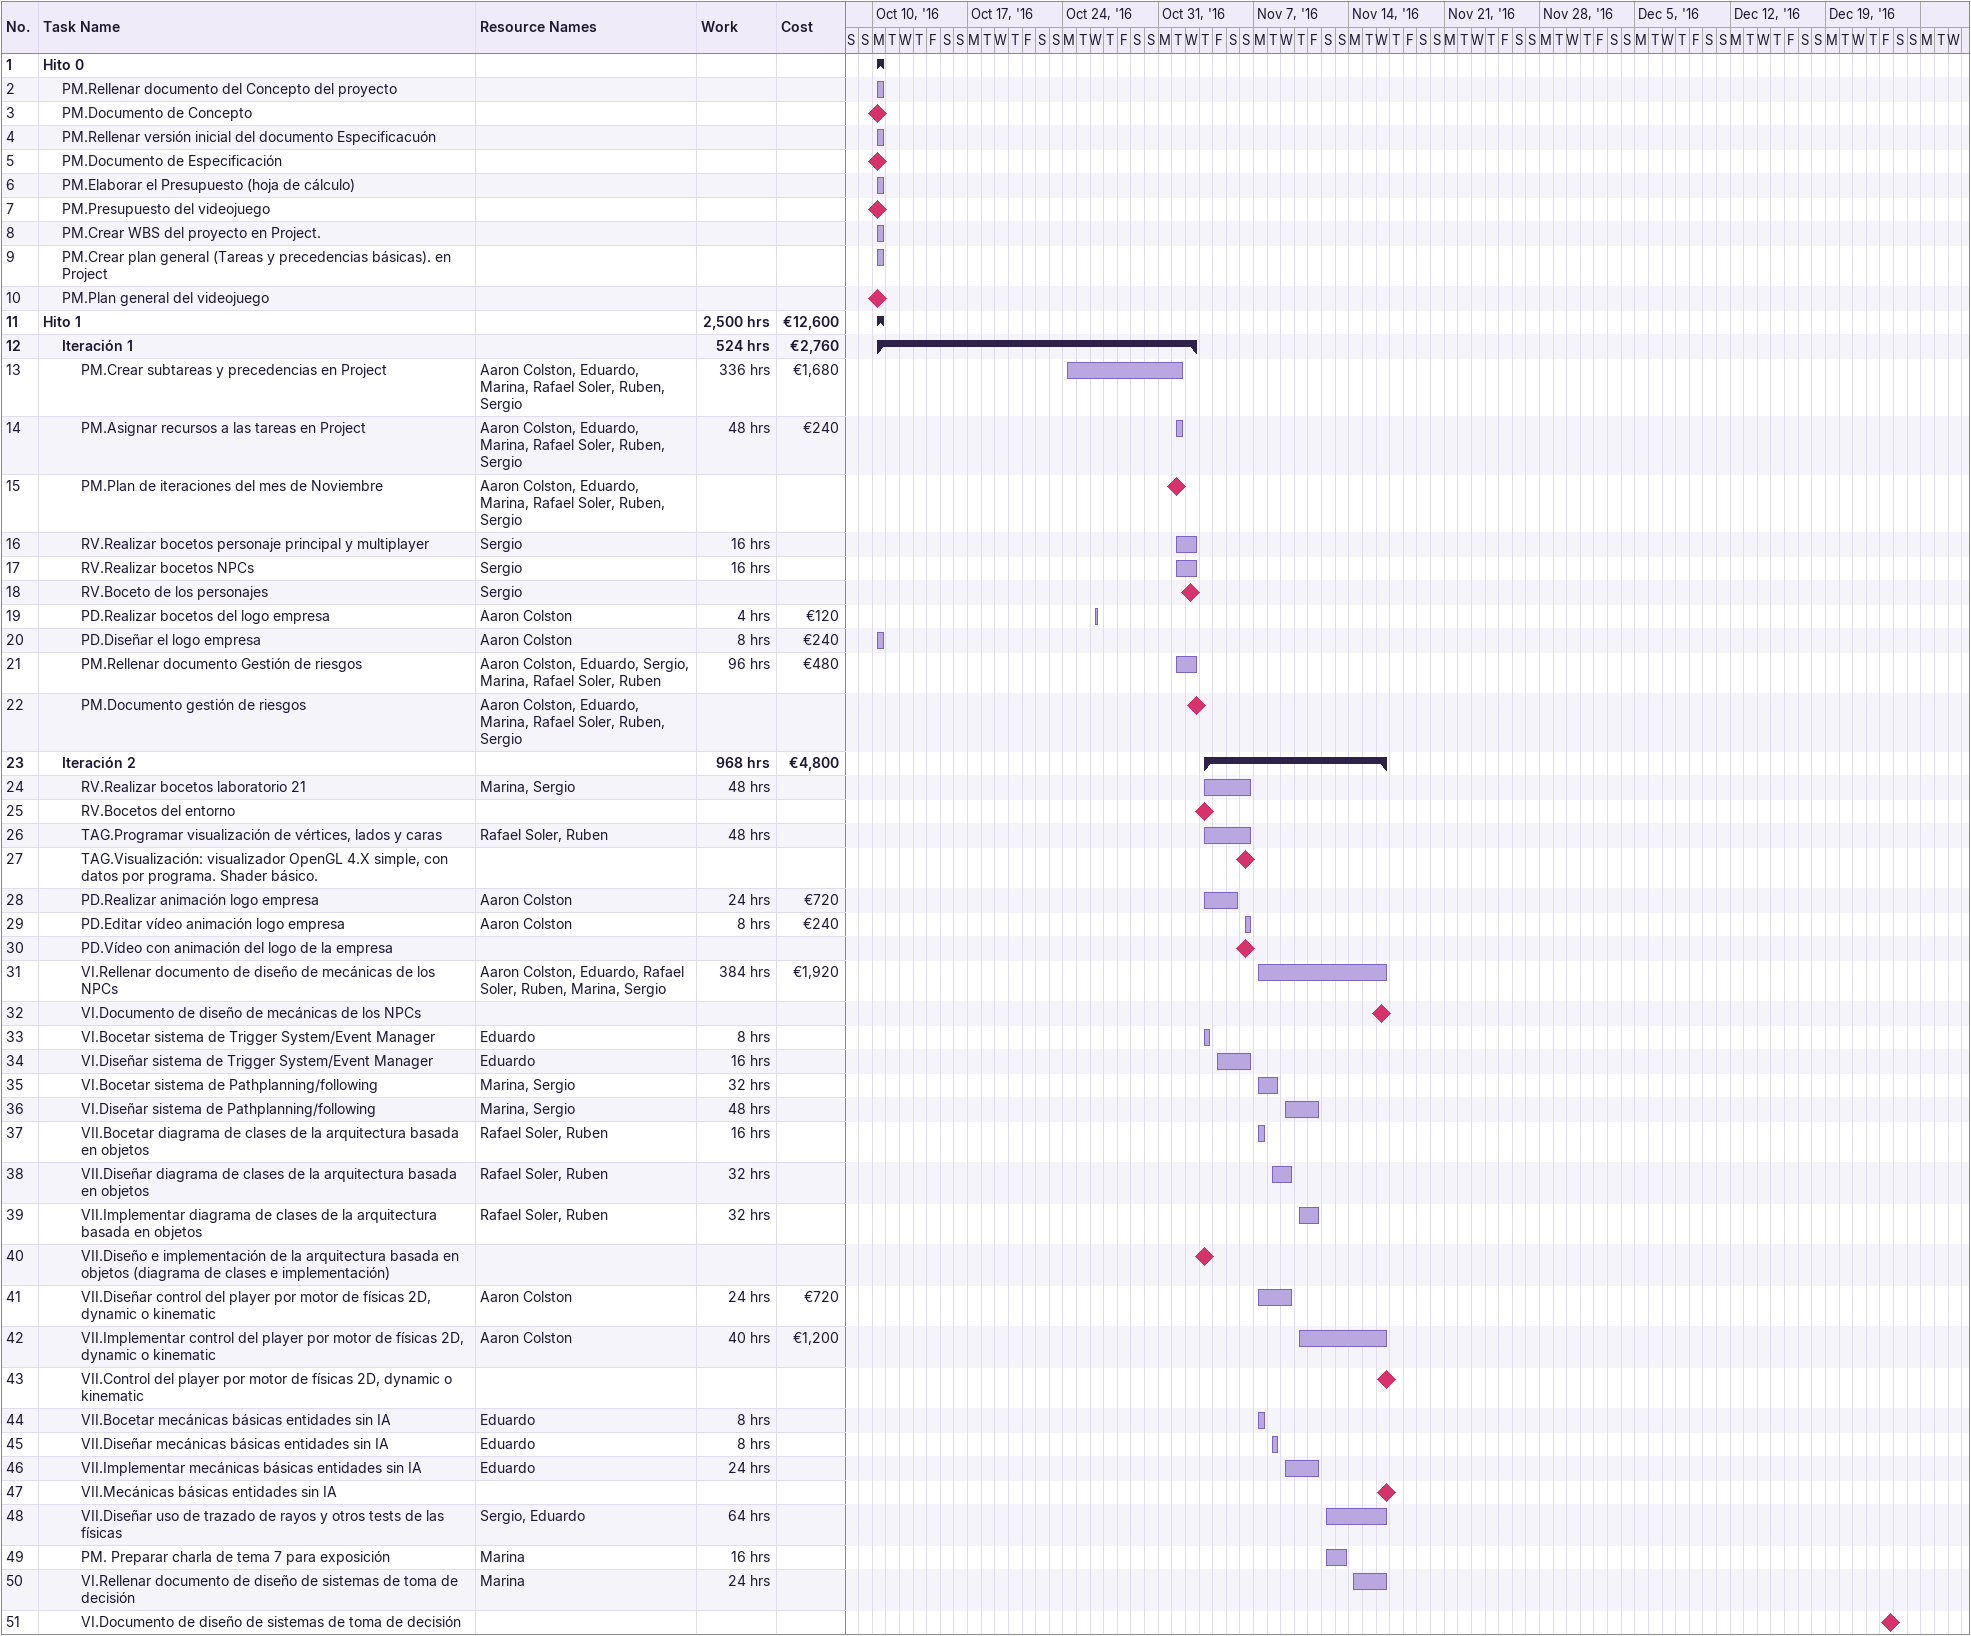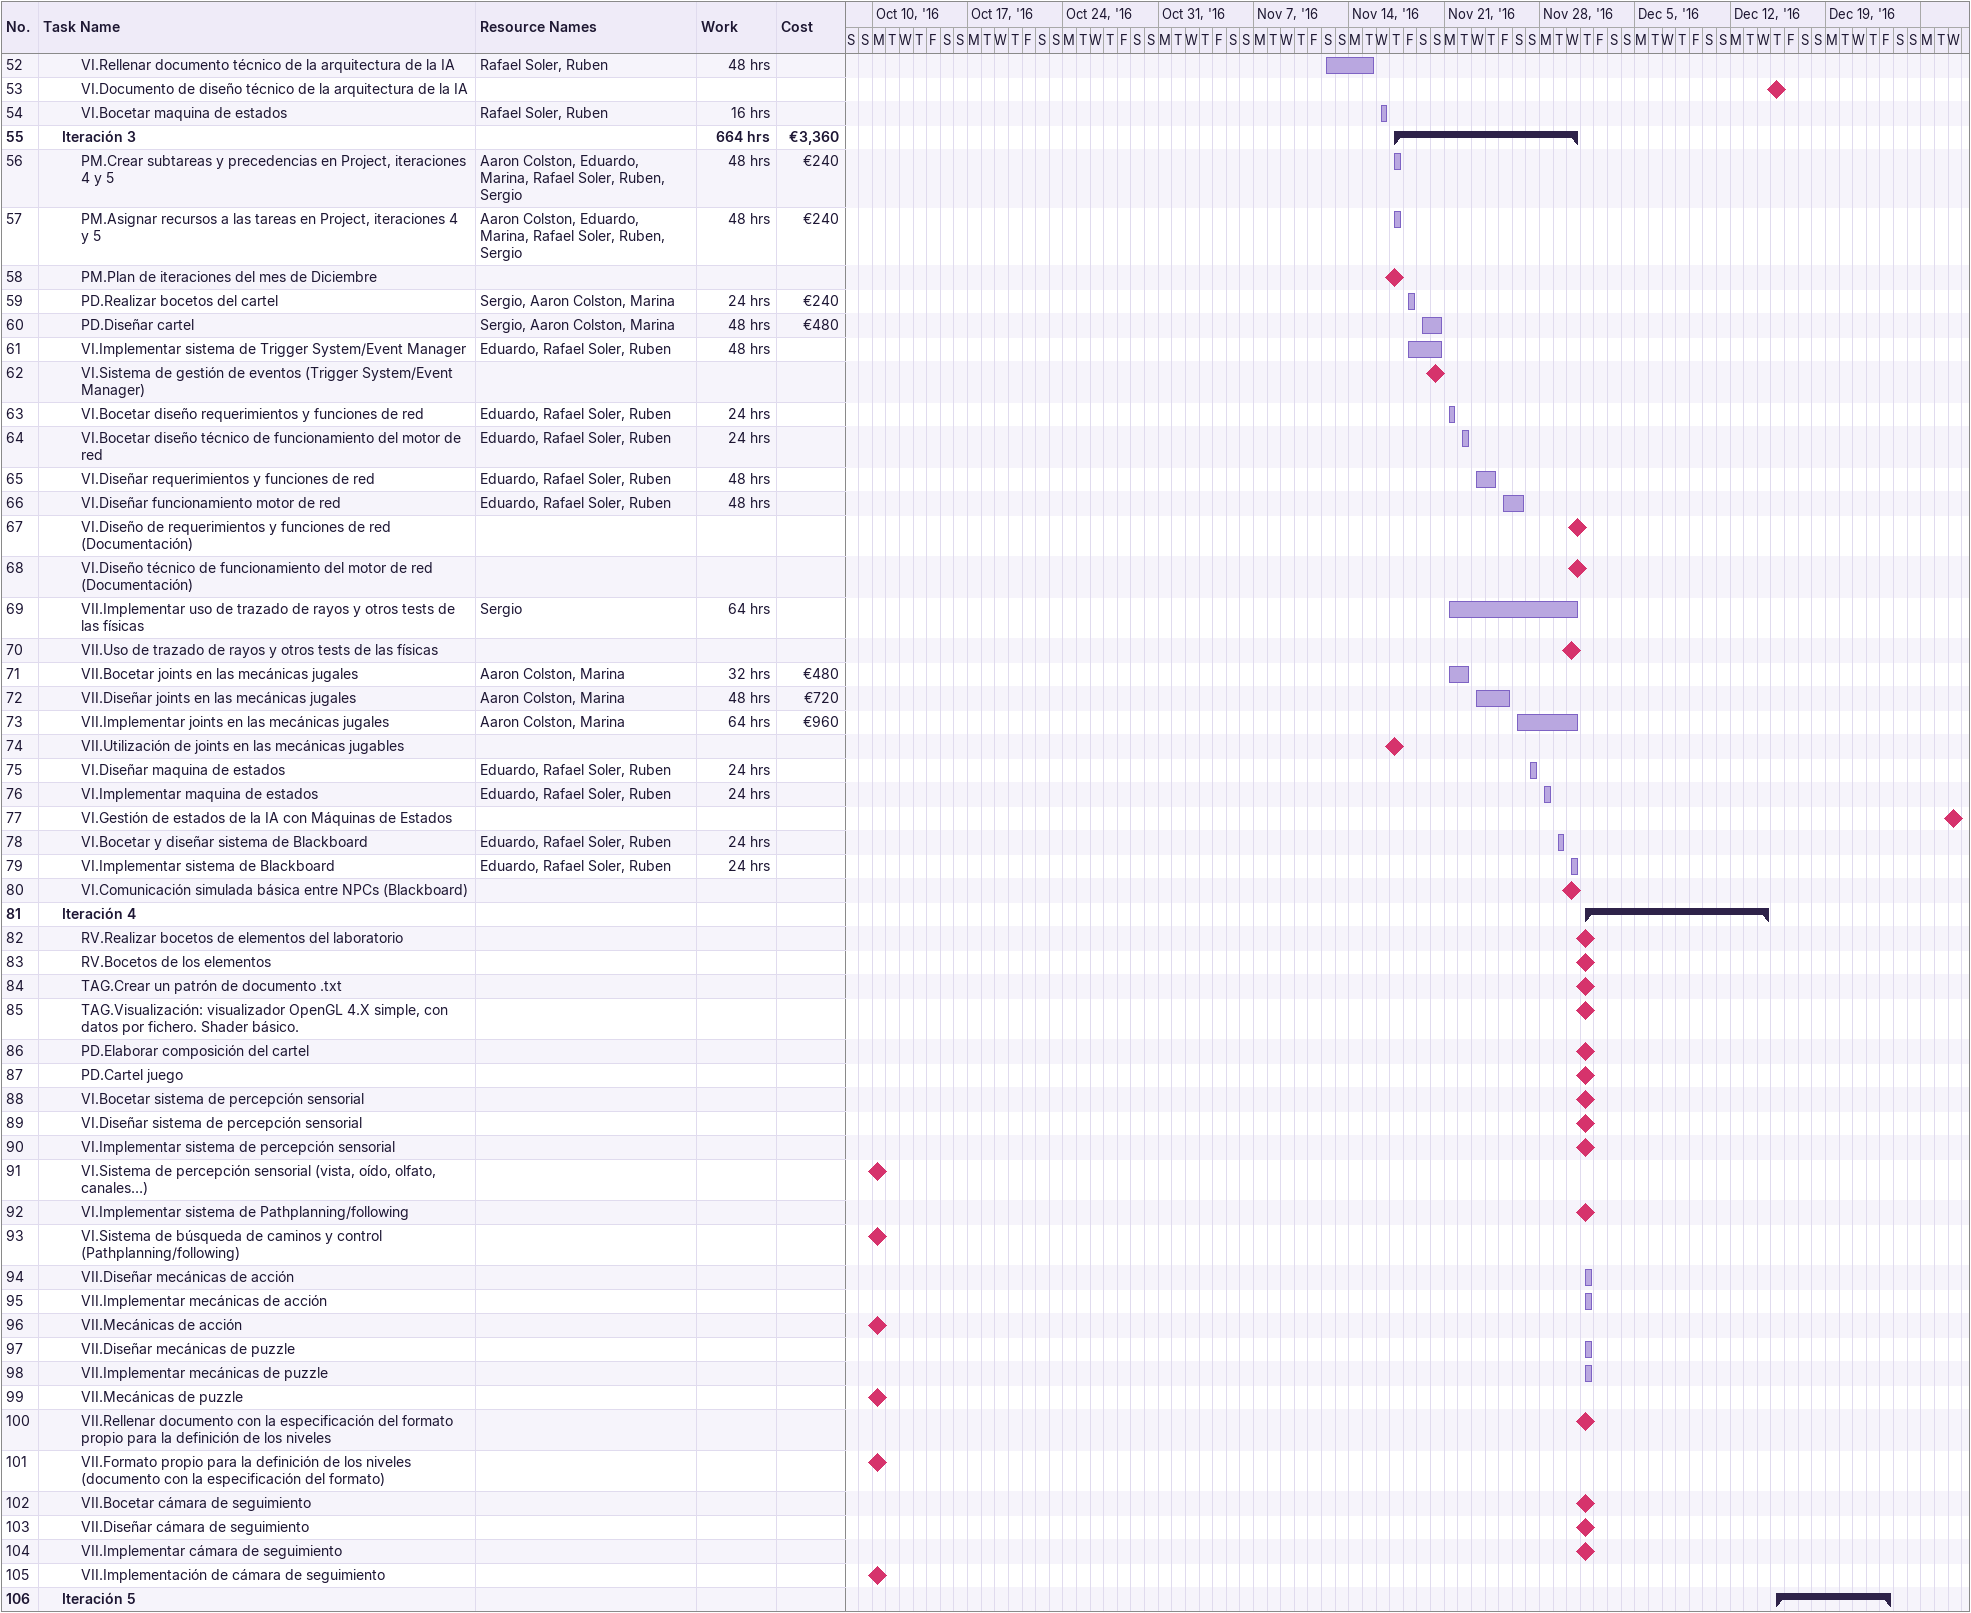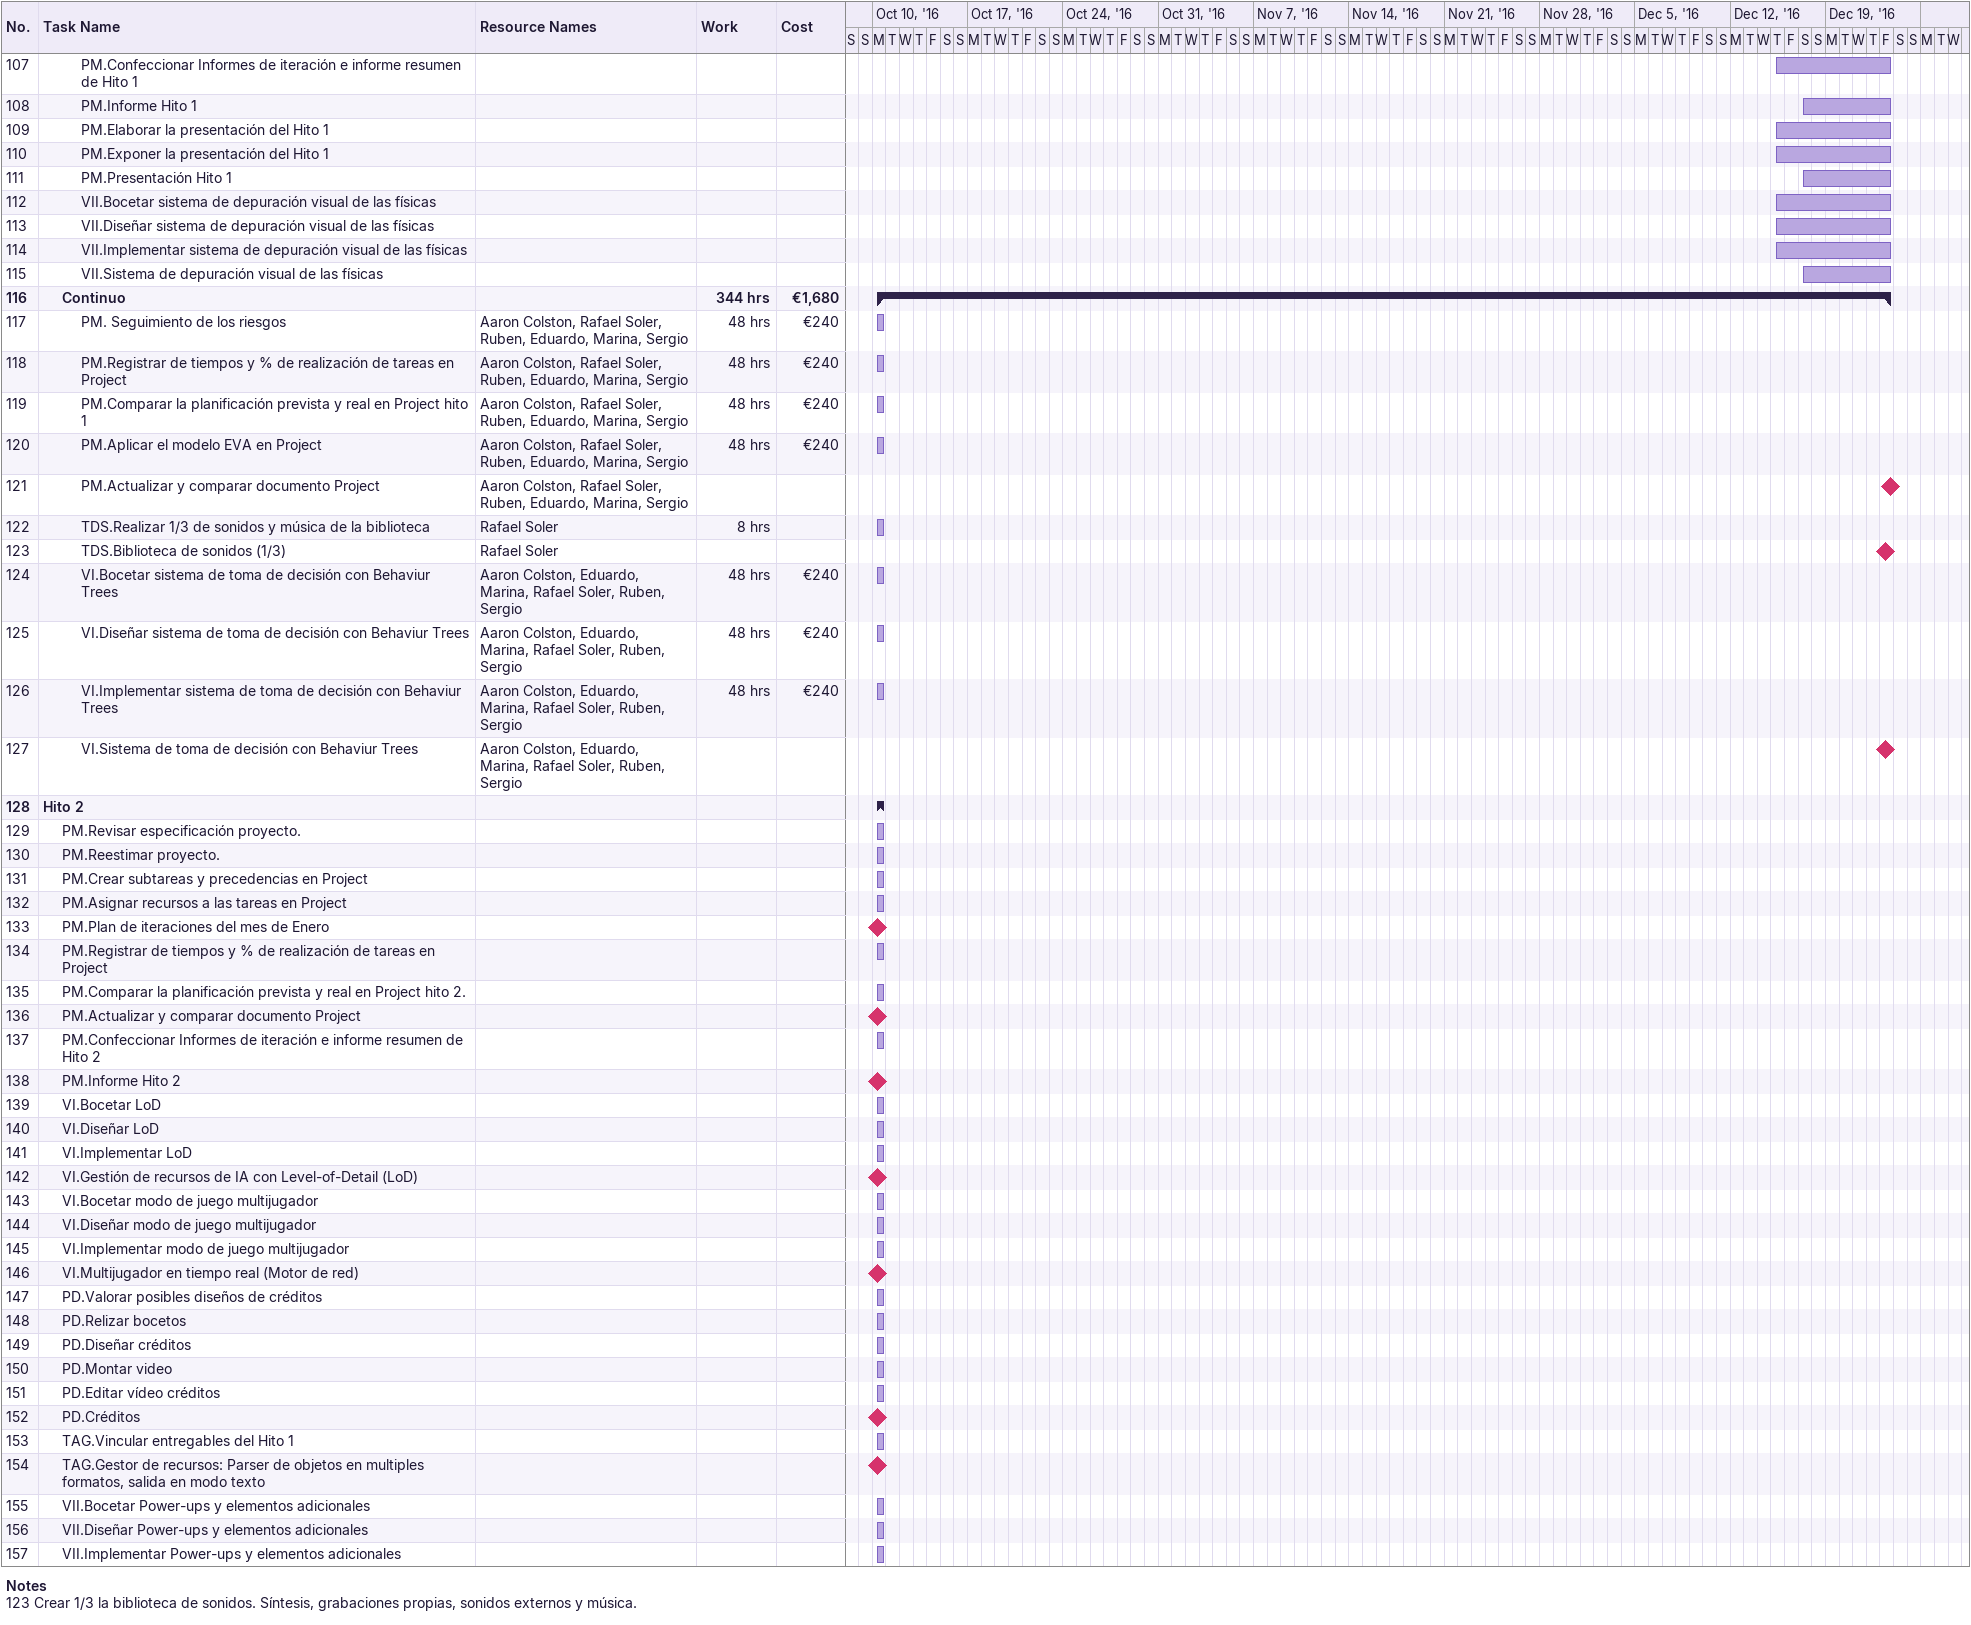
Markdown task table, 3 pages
| ID | Level | Task | Start | Finish | Resources | Work (h) | Cost (€) |
|---|---|---|---|---|---|---|---|
| 1 | 1 | **Hito 0** | 2016-10-10 | 2016-10-10 |  |  |  |
| 2 | 2 | PM.Rellenar documento del Concepto del proyecto | 2016-10-10 | 2016-10-10 |  |  |  |
| 3 | 2 | PM.Documento de Concepto (milestone) | 2016-10-10 | 2016-10-10 |  |  |  |
| 4 | 2 | PM.Rellenar versión inicial del documento Especificacuón | 2016-10-10 | 2016-10-10 |  |  |  |
| 5 | 2 | PM.Documento de Especificación (milestone) | 2016-10-10 | 2016-10-10 |  |  |  |
| 6 | 2 | PM.Elaborar el Presupuesto (hoja de cálculo) | 2016-10-10 | 2016-10-10 |  |  |  |
| 7 | 2 | PM.Presupuesto del videojuego (milestone) | 2016-10-10 | 2016-10-10 |  |  |  |
| 8 | 2 | PM.Crear WBS del proyecto en Project. | 2016-10-10 | 2016-10-10 |  |  |  |
| 9 | 2 | PM.Crear plan general (Tareas y precedencias básicas). en Project | 2016-10-10 | 2016-10-10 |  |  |  |
| 10 | 2 | PM.Plan general del videojuego (milestone) | 2016-10-10 | 2016-10-10 |  |  |  |
| 11 | 1 | **Hito 1** | 2016-10-10 | 2016-10-10 |  | 2500 | 12600 |
| 12 | 2 | **Iteración 1** | 2016-10-10 | 2016-11-02 |  | 524 | 2760 |
| 13 | 3 | PM.Crear subtareas y precedencias en Project | 2016-10-24 | 2016-11-01 | Aaron Colston, Eduardo, Marina, Rafael Soler, Ruben, Sergio | 336 | 1680 |
| 14 | 3 | PM.Asignar recursos a las tareas en Project | 2016-11-01 | 2016-11-01 | Aaron Colston, Eduardo, Marina, Rafael Soler, Ruben, Sergio | 48 | 240 |
| 15 | 3 | PM.Plan de iteraciones del mes de Noviembre (milestone) | 2016-11-01 | 2016-11-01 | Aaron Colston, Eduardo, Marina, Rafael Soler, Ruben, Sergio |  |  |
| 16 | 3 | RV.Realizar bocetos personaje principal y multiplayer | 2016-11-01 | 2016-11-02 | Sergio | 16 |  |
| 17 | 3 | RV.Realizar bocetos NPCs | 2016-11-01 | 2016-11-02 | Sergio | 16 |  |
| 18 | 3 | RV.Boceto de los personajes (milestone) | 2016-11-02 | 2016-11-02 | Sergio |  |  |
| 19 | 3 | PD.Realizar bocetos del logo empresa | 2016-10-26 | 2016-10-26 | Aaron Colston | 4 | 120 |
| 20 | 3 | PD.Diseñar el logo empresa | 2016-10-10 | 2016-10-10 | Aaron Colston | 8 | 240 |
| 21 | 3 | PM.Rellenar documento Gestión de riesgos | 2016-11-01 | 2016-11-02 | Aaron Colston, Eduardo, Sergio, Marina, Rafael Soler, Ruben | 96 | 480 |
| 22 | 3 | PM.Documento gestión de riesgos (milestone) | 2016-11-02 | 2016-11-02 | Aaron Colston, Eduardo, Marina, Rafael Soler, Ruben, Sergio |  |  |
| 23 | 2 | **Iteración 2** | 2016-11-03 | 2016-11-16 |  | 968 | 4800 |
| 24 | 3 | RV.Realizar bocetos laboratorio 21 | 2016-11-03 | 2016-11-06 | Marina, Sergio | 48 |  |
| 25 | 3 | RV.Bocetos del entorno (milestone) | 2016-11-03 | 2016-11-03 |  |  |  |
| 26 | 3 | TAG.Programar visualización de vértices, lados y caras | 2016-11-03 | 2016-11-06 | Rafael Soler, Ruben | 48 |  |
| 27 | 3 | TAG.Visualización: visualizador OpenGL 4.X simple, con datos por programa. Shader básico. (milestone) | 2016-11-06 | 2016-11-06 |  |  |  |
| 28 | 3 | PD.Realizar animación logo empresa | 2016-11-03 | 2016-11-05 | Aaron Colston | 24 | 720 |
| 29 | 3 | PD.Editar vídeo animación logo empresa | 2016-11-06 | 2016-11-06 | Aaron Colston | 8 | 240 |
| 30 | 3 | PD.Vídeo con animación del logo de la empresa (milestone) | 2016-11-06 | 2016-11-06 |  |  |  |
| 31 | 3 | VI.Rellenar documento de diseño de mecánicas de los NPCs | 2016-11-07 | 2016-11-16 | Aaron Colston, Eduardo, Rafael Soler, Ruben, Marina, Sergio | 384 | 1920 |
| 32 | 3 | VI.Documento de diseño de mecánicas de los NPCs (milestone) | 2016-11-16 | 2016-11-16 |  |  |  |
| 33 | 3 | VI.Bocetar sistema de Trigger System/Event Manager | 2016-11-03 | 2016-11-03 | Eduardo | 8 |  |
| 34 | 3 | VI.Diseñar sistema de Trigger System/Event Manager | 2016-11-04 | 2016-11-06 | Eduardo | 16 |  |
| 35 | 3 | VI.Bocetar sistema de Pathplanning/following | 2016-11-07 | 2016-11-08 | Marina, Sergio | 32 |  |
| 36 | 3 | VI.Diseñar sistema de Pathplanning/following | 2016-11-09 | 2016-11-11 | Marina, Sergio | 48 |  |
| 37 | 3 | VII.Bocetar diagrama de clases de la arquitectura basada en objetos | 2016-11-07 | 2016-11-07 | Rafael Soler, Ruben | 16 |  |
| 38 | 3 | VII.Diseñar diagrama de clases de la arquitectura basada en objetos | 2016-11-08 | 2016-11-09 | Rafael Soler, Ruben | 32 |  |
| 39 | 3 | VII.Implementar diagrama de clases de la arquitectura basada en objetos | 2016-11-10 | 2016-11-11 | Rafael Soler, Ruben | 32 |  |
| 40 | 3 | VII.Diseño e implementación de la arquitectura basada en objetos (diagrama de clases e implementación) (milestone) | 2016-11-03 | 2016-11-03 |  |  |  |
| 41 | 3 | VII.Diseñar control del player por motor de físicas 2D, dynamic o kinematic | 2016-11-07 | 2016-11-09 | Aaron Colston | 24 | 720 |
| 42 | 3 | VII.Implementar control del player por motor de físicas 2D, dynamic o kinematic | 2016-11-10 | 2016-11-16 | Aaron Colston | 40 | 1200 |
| 43 | 3 | VII.Control del player por motor de físicas 2D, dynamic o kinematic (milestone) | 2016-11-16 | 2016-11-16 |  |  |  |
| 44 | 3 | VII.Bocetar mecánicas básicas entidades sin IA | 2016-11-07 | 2016-11-07 | Eduardo | 8 |  |
| 45 | 3 | VII.Diseñar mecánicas básicas entidades sin IA | 2016-11-08 | 2016-11-08 | Eduardo | 8 |  |
| 46 | 3 | VII.Implementar mecánicas básicas entidades sin IA | 2016-11-09 | 2016-11-11 | Eduardo | 24 |  |
| 47 | 3 | VII.Mecánicas básicas entidades sin IA (milestone) | 2016-11-16 | 2016-11-16 |  |  |  |
| 48 | 3 | VII.Diseñar uso de trazado de rayos y otros tests de las físicas | 2016-11-12 | 2016-11-16 | Sergio, Eduardo | 64 |  |
| 49 | 3 | PM. Preparar charla de tema 7 para exposición | 2016-11-12 | 2016-11-13 | Marina | 16 |  |
| 50 | 3 | VI.Rellenar documento de diseño de sistemas de toma de decisión | 2016-11-14 | 2016-11-16 | Marina | 24 |  |
| 51 | 3 | VI.Documento de diseño de sistemas de toma de decisión (milestone) | 2016-12-23 | 2016-12-23 |  |  |  |
| 52 | 3 | VI.Rellenar documento técnico de la arquitectura de la IA | 2016-11-12 | 2016-11-15 | Rafael Soler, Ruben | 48 |  |
| 53 | 3 | VI.Documento de diseño técnico de la arquitectura de la IA (milestone) | 2016-12-15 | 2016-12-15 |  |  |  |
| 54 | 3 | VI.Bocetar maquina de estados | 2016-11-16 | 2016-11-16 | Rafael Soler, Ruben | 16 |  |
| 55 | 2 | **Iteración 3** | 2016-11-17 | 2016-11-30 |  | 664 | 3360 |
| 56 | 3 | PM.Crear subtareas y precedencias en Project, iteraciones 4 y 5 | 2016-11-17 | 2016-11-17 | Aaron Colston, Eduardo, Marina, Rafael Soler, Ruben, Sergio | 48 | 240 |
| 57 | 3 | PM.Asignar recursos a las tareas en Project, iteraciones 4 y 5 | 2016-11-17 | 2016-11-17 | Aaron Colston, Eduardo, Marina, Rafael Soler, Ruben, Sergio | 48 | 240 |
| 58 | 3 | PM.Plan de iteraciones del mes de Diciembre (milestone) | 2016-11-17 | 2016-11-17 |  |  |  |
| 59 | 3 | PD.Realizar bocetos del cartel | 2016-11-18 | 2016-11-18 | Sergio, Aaron Colston, Marina | 24 | 240 |
| 60 | 3 | PD.Diseñar cartel | 2016-11-19 | 2016-11-20 | Sergio, Aaron Colston, Marina | 48 | 480 |
| 61 | 3 | VI.Implementar sistema de Trigger System/Event Manager | 2016-11-18 | 2016-11-20 | Eduardo, Rafael Soler, Ruben | 48 |  |
| 62 | 3 | VI.Sistema de gestión de eventos (Trigger System/Event Manager) (milestone) | 2016-11-20 | 2016-11-20 |  |  |  |
| 63 | 3 | VI.Bocetar diseño requerimientos y funciones de red | 2016-11-21 | 2016-11-21 | Eduardo, Rafael Soler, Ruben | 24 |  |
| 64 | 3 | VI.Bocetar diseño técnico de funcionamiento del motor de red | 2016-11-22 | 2016-11-22 | Eduardo, Rafael Soler, Ruben | 24 |  |
| 65 | 3 | VI.Diseñar requerimientos y funciones de red | 2016-11-23 | 2016-11-24 | Eduardo, Rafael Soler, Ruben | 48 |  |
| 66 | 3 | VI.Diseñar funcionamiento motor de red | 2016-11-25 | 2016-11-26 | Eduardo, Rafael Soler, Ruben | 48 |  |
| 67 | 3 | VI.Diseño de requerimientos y funciones de red (Documentación) (milestone) | 2016-11-30 | 2016-11-30 |  |  |  |
| 68 | 3 | VI.Diseño técnico de funcionamiento del motor de red (Documentación) (milestone) | 2016-11-30 | 2016-11-30 |  |  |  |
| 69 | 3 | VII.Implementar uso de trazado de rayos y otros tests de las físicas | 2016-11-21 | 2016-11-30 | Sergio | 64 |  |
| 70 | 3 | VII.Uso de trazado de rayos y otros tests de las físicas (milestone) | 2016-11-30 | 2016-11-30 |  |  |  |
| 71 | 3 | VII.Bocetar joints en las mecánicas jugales | 2016-11-21 | 2016-11-22 | Aaron Colston, Marina | 32 | 480 |
| 72 | 3 | VII.Diseñar joints en las mecánicas jugales | 2016-11-23 | 2016-11-25 | Aaron Colston, Marina | 48 | 720 |
| 73 | 3 | VII.Implementar joints en las mecánicas jugales | 2016-11-26 | 2016-11-30 | Aaron Colston, Marina | 64 | 960 |
| 74 | 3 | VII.Utilización de joints en las mecánicas jugables (milestone) | 2016-11-17 | 2016-11-17 |  |  |  |
| 75 | 3 | VI.Diseñar maquina de estados | 2016-11-27 | 2016-11-27 | Eduardo, Rafael Soler, Ruben | 24 |  |
| 76 | 3 | VI.Implementar maquina de estados | 2016-11-28 | 2016-11-28 | Eduardo, Rafael Soler, Ruben | 24 |  |
| 77 | 3 | VI.Gestión de estados de la IA con Máquinas de Estados (milestone) | 2016-12-28 | 2016-12-28 |  |  |  |
| 78 | 3 | VI.Bocetar y diseñar sistema de Blackboard | 2016-11-29 | 2016-11-29 | Eduardo, Rafael Soler, Ruben | 24 |  |
| 79 | 3 | VI.Implementar sistema de Blackboard | 2016-11-30 | 2016-11-30 | Eduardo, Rafael Soler, Ruben | 24 |  |
| 80 | 3 | VI.Comunicación simulada básica entre NPCs (Blackboard) (milestone) | 2016-11-30 | 2016-11-30 |  |  |  |
| 81 | 2 | **Iteración 4** | 2016-12-01 | 2016-12-14 |  |  |  |
| 82 | 3 | RV.Realizar bocetos de elementos del laboratorio (milestone) | 2016-12-01 | 2016-12-01 |  |  |  |
| 83 | 3 | RV.Bocetos de los elementos (milestone) | 2016-12-01 | 2016-12-01 |  |  |  |
| 84 | 3 | TAG.Crear un patrón de documento .txt (milestone) | 2016-12-01 | 2016-12-01 |  |  |  |
| 85 | 3 | TAG.Visualización: visualizador OpenGL 4.X simple, con datos por fichero. Shader básico. (milestone) | 2016-12-01 | 2016-12-01 |  |  |  |
| 86 | 3 | PD.Elaborar composición del cartel (milestone) | 2016-12-01 | 2016-12-01 |  |  |  |
| 87 | 3 | PD.Cartel juego (milestone) | 2016-12-01 | 2016-12-01 |  |  |  |
| 88 | 3 | VI.Bocetar sistema de percepción sensorial (milestone) | 2016-12-01 | 2016-12-01 |  |  |  |
| 89 | 3 | VI.Diseñar sistema de percepción sensorial (milestone) | 2016-12-01 | 2016-12-01 |  |  |  |
| 90 | 3 | VI.Implementar sistema de percepción sensorial (milestone) | 2016-12-01 | 2016-12-01 |  |  |  |
| 91 | 3 | VI.Sistema de percepción sensorial (vista, oído, olfato, canales…) (milestone) | 2016-10-10 | 2016-10-10 |  |  |  |
| 92 | 3 | VI.Implementar sistema de Pathplanning/following (milestone) | 2016-12-01 | 2016-12-01 |  |  |  |
| 93 | 3 | VI.Sistema de búsqueda de caminos y control (Pathplanning/following) (milestone) | 2016-10-10 | 2016-10-10 |  |  |  |
| 94 | 3 | VII.Diseñar mecánicas de acción | 2016-12-01 | 2016-12-01 |  |  |  |
| 95 | 3 | VII.Implementar mecánicas de acción | 2016-12-01 | 2016-12-01 |  |  |  |
| 96 | 3 | VII.Mecánicas de acción (milestone) | 2016-10-10 | 2016-10-10 |  |  |  |
| 97 | 3 | VII.Diseñar mecánicas de puzzle | 2016-12-01 | 2016-12-01 |  |  |  |
| 98 | 3 | VII.Implementar mecánicas de puzzle | 2016-12-01 | 2016-12-01 |  |  |  |
| 99 | 3 | VII.Mecánicas de puzzle (milestone) | 2016-10-10 | 2016-10-10 |  |  |  |
| 100 | 3 | VII.Rellenar documento con la especificación del formato propio para la definición de los niveles (milestone) | 2016-12-01 | 2016-12-01 |  |  |  |
| 101 | 3 | VII.Formato propio para la definición de los niveles (documento con la especificación del formato) (milestone) | 2016-10-10 | 2016-10-10 |  |  |  |
| 102 | 3 | VII.Bocetar cámara de seguimiento (milestone) | 2016-12-01 | 2016-12-01 |  |  |  |
| 103 | 3 | VII.Diseñar cámara de seguimiento (milestone) | 2016-12-01 | 2016-12-01 |  |  |  |
| 104 | 3 | VII.Implementar cámara de seguimiento (milestone) | 2016-12-01 | 2016-12-01 |  |  |  |
| 105 | 3 | VII.Implementación de cámara de seguimiento (milestone) | 2016-10-10 | 2016-10-10 |  |  |  |
| 106 | 2 | **Iteración 5** | 2016-12-15 | 2016-12-23 |  |  |  |
| 107 | 3 | PM.Confeccionar Informes de iteración e informe resumen de Hito 1 | 2016-12-15 | 2016-12-23 |  |  |  |
| 108 | 3 | PM.Informe Hito 1 | 2016-12-17 | 2016-12-23 |  |  |  |
| 109 | 3 | PM.Elaborar la presentación del Hito 1 | 2016-12-15 | 2016-12-23 |  |  |  |
| 110 | 3 | PM.Exponer la presentación del Hito 1 | 2016-12-15 | 2016-12-23 |  |  |  |
| 111 | 3 | PM.Presentación Hito 1 | 2016-12-17 | 2016-12-23 |  |  |  |
| 112 | 3 | VII.Bocetar sistema de depuración visual de las físicas | 2016-12-15 | 2016-12-23 |  |  |  |
| 113 | 3 | VII.Diseñar sistema de depuración visual de las físicas | 2016-12-15 | 2016-12-23 |  |  |  |
| 114 | 3 | VII.Implementar sistema de depuración visual de las físicas | 2016-12-15 | 2016-12-23 |  |  |  |
| 115 | 3 | VII.Sistema de depuración visual de las físicas | 2016-12-17 | 2016-12-23 |  |  |  |
| 116 | 2 | **Continuo** | 2016-10-10 | 2016-12-23 |  | 344 | 1680 |
| 117 | 3 | PM. Seguimiento de los riesgos | 2016-10-10 | 2016-10-10 | Aaron Colston, Rafael Soler, Ruben, Eduardo, Marina, Sergio | 48 | 240 |
| 118 | 3 | PM.Registrar de tiempos y % de realización de tareas en Project | 2016-10-10 | 2016-10-10 | Aaron Colston, Rafael Soler, Ruben, Eduardo, Marina, Sergio | 48 | 240 |
| 119 | 3 | PM.Comparar la planificación prevista y real en Project hito 1 | 2016-10-10 | 2016-10-10 | Aaron Colston, Rafael Soler, Ruben, Eduardo, Marina, Sergio | 48 | 240 |
| 120 | 3 | PM.Aplicar el modelo EVA en Project | 2016-10-10 | 2016-10-10 | Aaron Colston, Rafael Soler, Ruben, Eduardo, Marina, Sergio | 48 | 240 |
| 121 | 3 | PM.Actualizar y comparar documento Project (milestone) | 2016-12-23 | 2016-12-23 | Aaron Colston, Rafael Soler, Ruben, Eduardo, Marina, Sergio |  |  |
| 122 | 3 | TDS.Realizar 1/3 de sonidos y música de la biblioteca | 2016-10-10 | 2016-10-10 | Rafael Soler | 8 |  |
| 123 | 3 | TDS.Biblioteca de sonidos (1/3) (milestone) | 2016-12-23 | 2016-12-23 | Rafael Soler |  |  |
| 124 | 3 | VI.Bocetar sistema de toma de decisión con Behaviur Trees | 2016-10-10 | 2016-10-10 | Aaron Colston, Eduardo, Marina, Rafael Soler, Ruben, Sergio | 48 | 240 |
| 125 | 3 | VI.Diseñar sistema de toma de decisión con Behaviur Trees | 2016-10-10 | 2016-10-10 | Aaron Colston, Eduardo, Marina, Rafael Soler, Ruben, Sergio | 48 | 240 |
| 126 | 3 | VI.Implementar sistema de toma de decisión con Behaviur Trees | 2016-10-10 | 2016-10-10 | Aaron Colston, Eduardo, Marina, Rafael Soler, Ruben, Sergio | 48 | 240 |
| 127 | 3 | VI.Sistema de toma de decisión con Behaviur Trees (milestone) | 2016-12-23 | 2016-12-23 | Aaron Colston, Eduardo, Marina, Rafael Soler, Ruben, Sergio |  |  |
| 128 | 1 | **Hito 2** | 2016-10-10 | 2016-10-10 |  |  |  |
| 129 | 2 | PM.Revisar especificación proyecto. | 2016-10-10 | 2016-10-10 |  |  |  |
| 130 | 2 | PM.Reestimar proyecto. | 2016-10-10 | 2016-10-10 |  |  |  |
| 131 | 2 | PM.Crear subtareas y precedencias en Project | 2016-10-10 | 2016-10-10 |  |  |  |
| 132 | 2 | PM.Asignar recursos a las tareas en Project | 2016-10-10 | 2016-10-10 |  |  |  |
| 133 | 2 | PM.Plan de iteraciones del mes de Enero (milestone) | 2016-10-10 | 2016-10-10 |  |  |  |
| 134 | 2 | PM.Registrar de tiempos y % de realización de tareas en Project | 2016-10-10 | 2016-10-10 |  |  |  |
| 135 | 2 | PM.Comparar la planificación prevista y real en Project hito 2. | 2016-10-10 | 2016-10-10 |  |  |  |
| 136 | 2 | PM.Actualizar y comparar documento Project (milestone) | 2016-10-10 | 2016-10-10 |  |  |  |
| 137 | 2 | PM.Confeccionar Informes de iteración e informe resumen de Hito 2 | 2016-10-10 | 2016-10-10 |  |  |  |
| 138 | 2 | PM.Informe Hito 2 (milestone) | 2016-10-10 | 2016-10-10 |  |  |  |
| 139 | 2 | VI.Bocetar LoD | 2016-10-10 | 2016-10-10 |  |  |  |
| 140 | 2 | VI.Diseñar LoD | 2016-10-10 | 2016-10-10 |  |  |  |
| 141 | 2 | VI.Implementar LoD | 2016-10-10 | 2016-10-10 |  |  |  |
| 142 | 2 | VI.Gestión de recursos de IA con Level-of-Detail (LoD) (milestone) | 2016-10-10 | 2016-10-10 |  |  |  |
| 143 | 2 | VI.Bocetar modo de juego multijugador | 2016-10-10 | 2016-10-10 |  |  |  |
| 144 | 2 | VI.Diseñar modo de juego multijugador | 2016-10-10 | 2016-10-10 |  |  |  |
| 145 | 2 | VI.Implementar modo de juego multijugador | 2016-10-10 | 2016-10-10 |  |  |  |
| 146 | 2 | VI.Multijugador en tiempo real (Motor de red) (milestone) | 2016-10-10 | 2016-10-10 |  |  |  |
| 147 | 2 | PD.Valorar posibles diseños de créditos | 2016-10-10 | 2016-10-10 |  |  |  |
| 148 | 2 | PD.Relizar bocetos | 2016-10-10 | 2016-10-10 |  |  |  |
| 149 | 2 | PD.Diseñar créditos | 2016-10-10 | 2016-10-10 |  |  |  |
| 150 | 2 | PD.Montar video | 2016-10-10 | 2016-10-10 |  |  |  |
| 151 | 2 | PD.Editar vídeo créditos | 2016-10-10 | 2016-10-10 |  |  |  |
| 152 | 2 | PD.Créditos (milestone) | 2016-10-10 | 2016-10-10 |  |  |  |
| 153 | 2 | TAG.Vincular entregables del Hito 1 | 2016-10-10 | 2016-10-10 |  |  |  |
| 154 | 2 | TAG.Gestor de recursos: Parser de objetos en multiples formatos, salida en modo texto (milestone) | 2016-10-10 | 2016-10-10 |  |  |  |
| 155 | 2 | VII.Bocetar Power-ups y elementos adicionales | 2016-10-10 | 2016-10-10 |  |  |  |
| 156 | 2 | VII.Diseñar Power-ups y elementos adicionales | 2016-10-10 | 2016-10-10 |  |  |  |
| 157 | 2 | VII.Implementar Power-ups y elementos adicionales | 2016-10-10 | 2016-10-10 |  |  |  |

Notes
- 123: Crear 1/3 la biblioteca de sonidos. Síntesis, grabaciones propias, sonidos externos y música.
